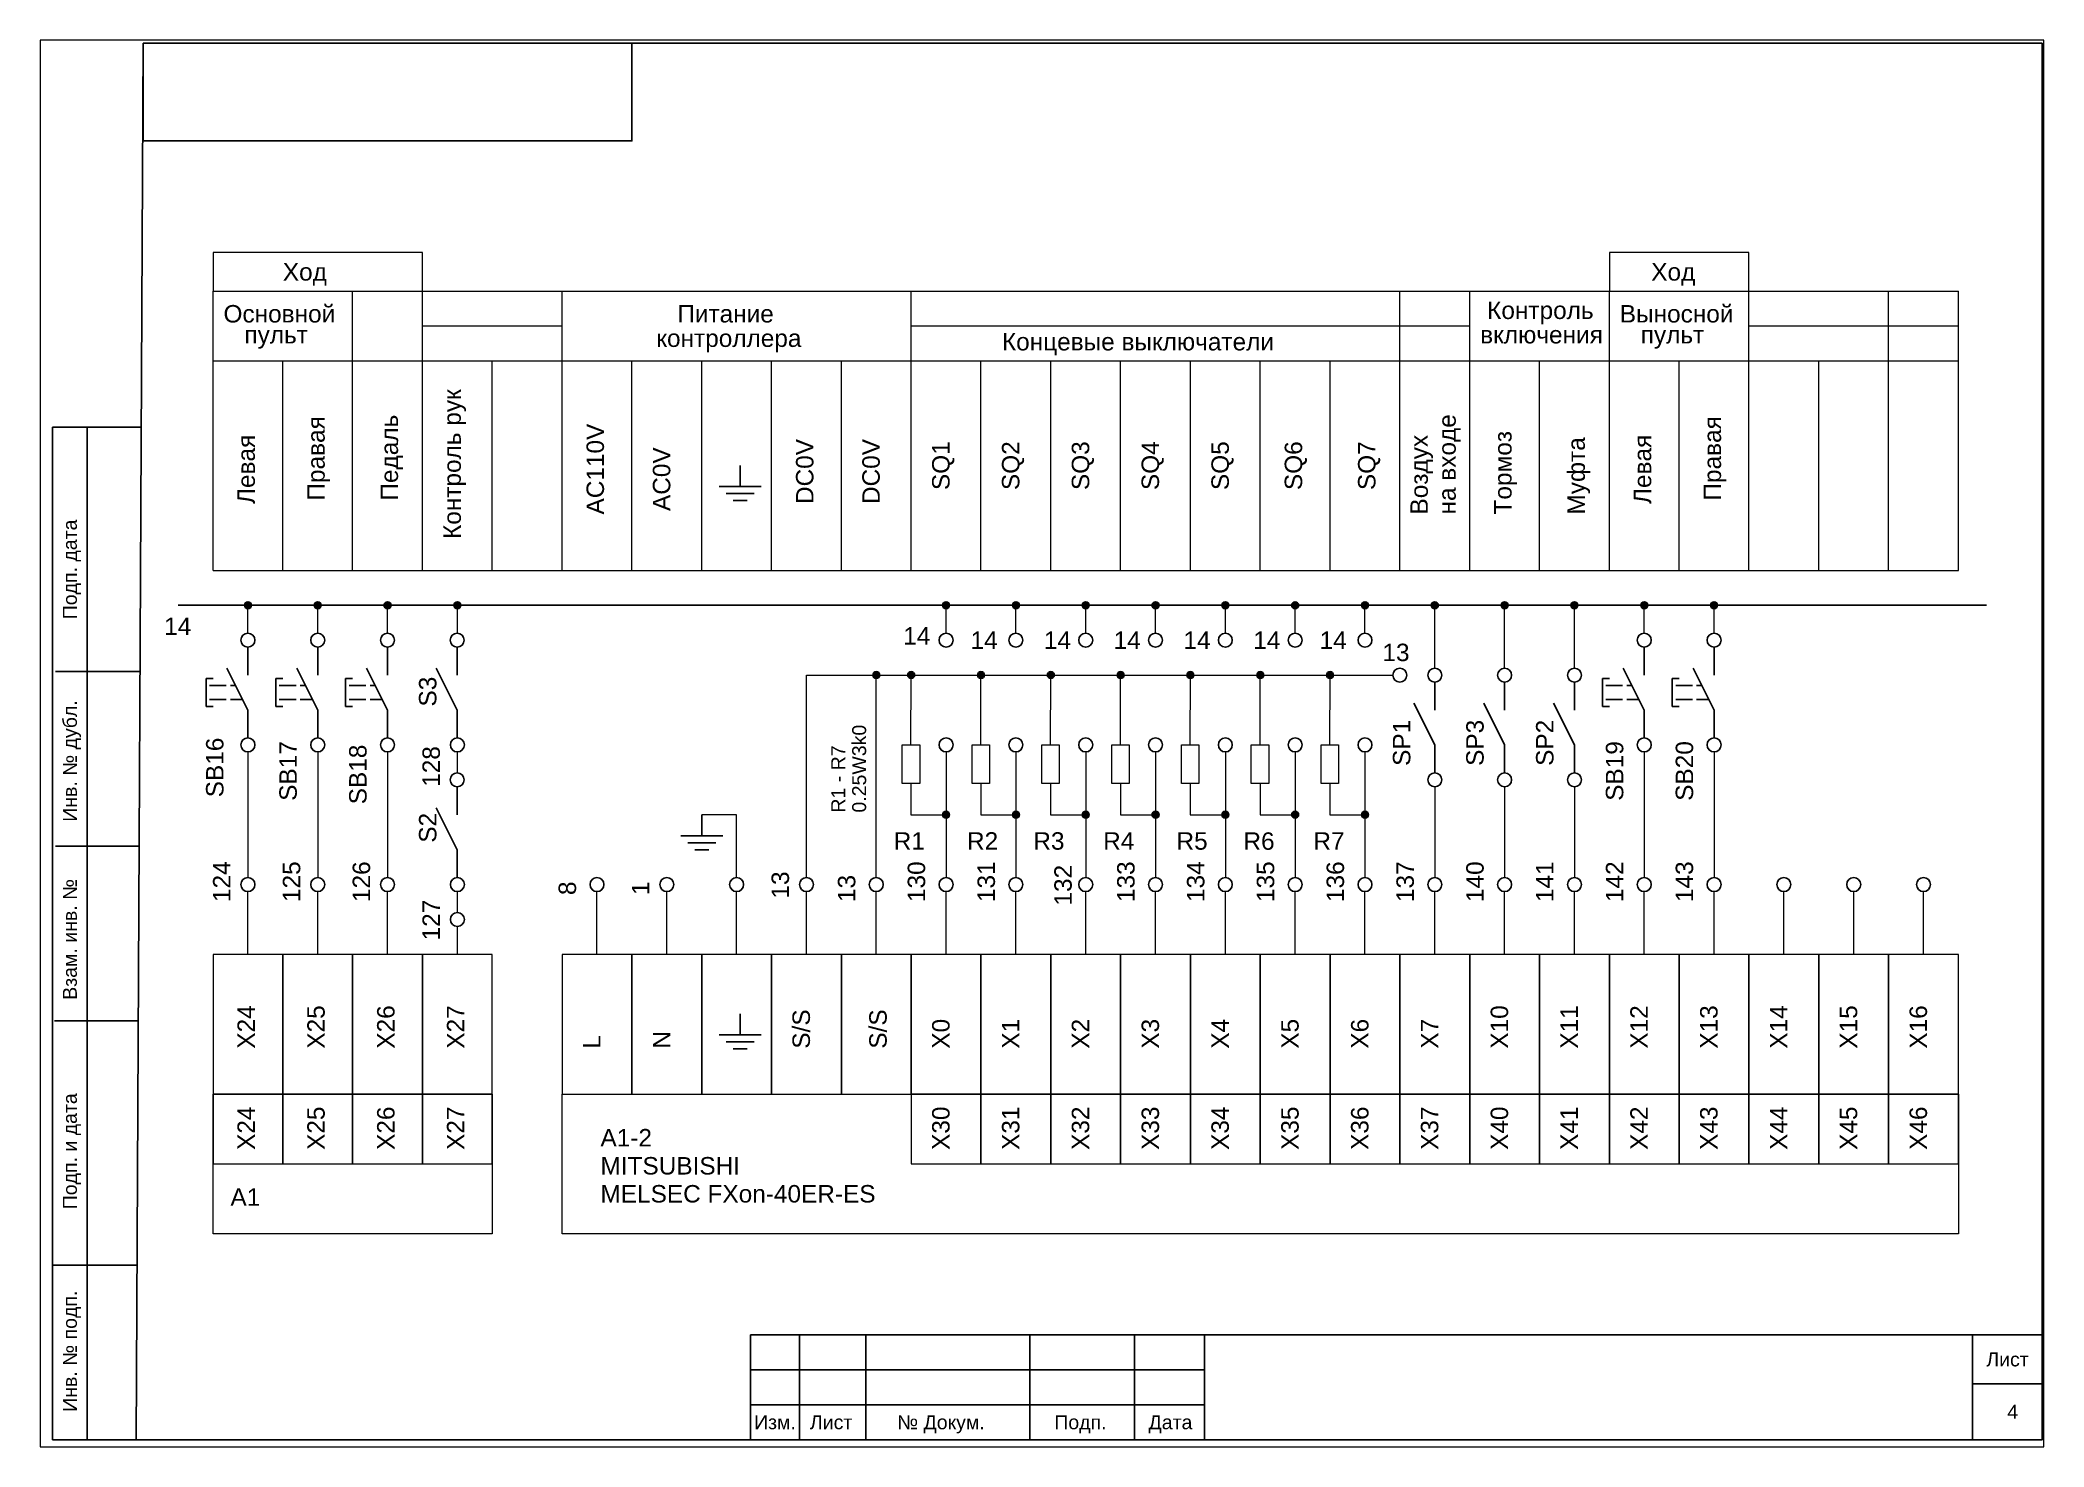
# Paper-space layout 'Лист4' of a CAD drawing. Header units: millimetres. Extents: x 0 to 287, y 0 to 201.
# The model-space entities are those that its viewports show. They can reach past a viewport. Long polylines and large blocks are cut down to what shows.
import ezdxf

# ---------------------------------------------------------------- set-up
doc = ezdxf.new("R2010")
doc.units = ezdxf.units.MM
doc.linetypes.add('ACAD_ISO02W100', pattern=[15, 12, -3])
for name, color, linetype, lineweight in [('Аппаратура', 7, 'Continuous', 20), ('Маркировка', 7, 'Continuous', 25), ('Рамки', 7, 'Continuous', 25)]:
    doc.layers.add(name, color=color, linetype=linetype, lineweight=lineweight)
doc.styles.get("Standard").update_dxf_attribs({"font": 'arial.ttf'})

msp = doc.modelspace()

# ---------------------------------------------------------------- hatches: boundary and pattern name
h = msp.add_hatch(color=256)
h.dxf.hatch_style = 1
h.paths.add_polyline_path([(2685.5, 3740, 1), (2684.5, 3740, 1)])
h = msp.add_hatch(color=256)
h.dxf.hatch_style = 1
h.paths.add_polyline_path([(2695.5, 3740, 1), (2694.5, 3740, 1)])
h = msp.add_hatch(color=256)
h.dxf.hatch_style = 1
h.paths.add_polyline_path([(2705.5, 3740, 1), (2704.5, 3740, 1)])
h = msp.add_hatch(color=256)
h.dxf.hatch_style = 1
h.paths.add_polyline_path([(2715.5, 3740, 1), (2714.5, 3740, 1)])
h = msp.add_hatch(color=256)
h.dxf.hatch_style = 1
h.paths.add_polyline_path([(2785.5, 3740, 1), (2784.5, 3740, 1)])
h = msp.add_hatch(color=256)
h.dxf.hatch_style = 1
h.paths.add_polyline_path([(2795.5, 3740, 1), (2794.5, 3740, 1)])
h = msp.add_hatch(color=256)
h.dxf.hatch_style = 1
h.paths.add_polyline_path([(2805.5, 3740, 1), (2804.5, 3740, 1)])
h = msp.add_hatch(color=256)
h.dxf.hatch_style = 1
h.paths.add_polyline_path([(2815.5, 3740, 1), (2814.5, 3740, 1)])
h = msp.add_hatch(color=256)
h.dxf.hatch_style = 1
h.paths.add_polyline_path([(2825.5, 3740, 1), (2824.5, 3740, 1)])
h = msp.add_hatch(color=256)
h.dxf.hatch_style = 1
h.paths.add_polyline_path([(2835.5, 3740, 1), (2834.5, 3740, 1)])
h = msp.add_hatch(color=256)
h.dxf.hatch_style = 1
h.paths.add_polyline_path([(2845.5, 3740, 1), (2844.5, 3740, 1)])
h = msp.add_hatch(color=256)
h.dxf.hatch_style = 1
h.paths.add_polyline_path([(2855.5, 3740, 1), (2854.5, 3740, 1)])
h = msp.add_hatch(color=256)
h.dxf.hatch_style = 1
h.paths.add_polyline_path([(2865.5, 3740, 1), (2864.5, 3740, 1)])
h = msp.add_hatch(color=256)
h.dxf.hatch_style = 1
h.paths.add_polyline_path([(2875.5, 3740, 1), (2874.5, 3740, 1)])
h = msp.add_hatch(color=256)
h.dxf.hatch_style = 1
h.paths.add_polyline_path([(2885.5, 3740, 1), (2884.5, 3740, 1)])
h = msp.add_hatch(color=256)
h.dxf.hatch_style = 1
h.paths.add_polyline_path([(2895.5, 3740, 1), (2894.5, 3740, 1)])
h = msp.add_hatch(color=256)
h.dxf.hatch_style = 1
h.paths.add_polyline_path([(2775.5, 3730, 1), (2774.5, 3730, 1)])
h = msp.add_hatch(color=256)
h.dxf.hatch_style = 1
h.paths.add_polyline_path([(2780.5, 3730, 1), (2779.5, 3730, 1)])
h = msp.add_hatch(color=256)
h.dxf.hatch_style = 1
h.paths.add_polyline_path([(2790.5, 3730, 1), (2789.5, 3730, 1)])
h = msp.add_hatch(color=256)
h.dxf.hatch_style = 1
h.paths.add_polyline_path([(2800.5, 3730, 1), (2799.5, 3730, 1)])
h = msp.add_hatch(color=256)
h.dxf.hatch_style = 1
h.paths.add_polyline_path([(2810.5, 3730, 1), (2809.5, 3730, 1)])
h = msp.add_hatch(color=256)
h.dxf.hatch_style = 1
h.paths.add_polyline_path([(2820.5, 3730, 1), (2819.5, 3730, 1)])
h = msp.add_hatch(color=256)
h.dxf.hatch_style = 1
h.paths.add_polyline_path([(2830.5, 3730, 1), (2829.5, 3730, 1)])
h = msp.add_hatch(color=256)
h.dxf.hatch_style = 1
h.paths.add_polyline_path([(2840.5, 3730, 1), (2839.5, 3730, 1)])
h = msp.add_hatch(color=256)
h.dxf.hatch_style = 1
h.paths.add_polyline_path([(2785.5, 3710, 1), (2784.5, 3710, 1)])
h = msp.add_hatch(color=256)
h.dxf.hatch_style = 1
h.paths.add_polyline_path([(2795.5, 3710, 1), (2794.5, 3710, 1)])
h = msp.add_hatch(color=256)
h.dxf.hatch_style = 1
h.paths.add_polyline_path([(2805.5, 3710, 1), (2804.5, 3710, 1)])
h = msp.add_hatch(color=256)
h.dxf.hatch_style = 1
h.paths.add_polyline_path([(2815.5, 3710, 1), (2814.5, 3710, 1)])
h = msp.add_hatch(color=256)
h.dxf.hatch_style = 1
h.paths.add_polyline_path([(2825.5, 3710, 1), (2824.5, 3710, 1)])
h = msp.add_hatch(color=256)
h.dxf.hatch_style = 1
h.paths.add_polyline_path([(2835.5, 3710, 1), (2834.5, 3710, 1)])
h = msp.add_hatch(color=256)
h.dxf.hatch_style = 1
h.paths.add_polyline_path([(2845.5, 3710, 1), (2844.5, 3710, 1)])

# ---------------------------------------------------------------- linework, layer by layer
for p, q in [((2755.5, 3760), (2755.5, 3757)), ((2752.5, 3757), (2758.5, 3757)), ((2753.5, 3756), (2757.5, 3756)), ((2754.5, 3755), (2756.5, 3755)), ((2675, 3740), (2934, 3740)), ((2685, 3734), (2685, 3730)), ((2695, 3734), (2695, 3730)), ((2705, 3734), (2705, 3730)), ((2714.98, 3734), (2714.98, 3730)), ((2885, 3734), (2885, 3730)), ((2895, 3734), (2895, 3730)), ((2680, 3729.5), (2679, 3729.5)), ((2679, 3729.5), (2679, 3725.5)), ((2685, 3725), (2682, 3731)), ((2690, 3729.5), (2689, 3729.5)), ((2689, 3729.5), (2689, 3725.5)), ((2695, 3725), (2692, 3731)), ((2700, 3729.5), (2699, 3729.5)), ((2699, 3729.5), (2699, 3725.5)), ((2705, 3725), (2702, 3731)), ((2714.98, 3725), (2711.98, 3731)), ((2855, 3729), (2855, 3725)), ((2865, 3729), (2865, 3725)), ((2875, 3729), (2875, 3725)), ((2880, 3729.5), (2879, 3729.5)), ((2879, 3729.5), (2879, 3725.5)), ((2885, 3725), (2882, 3731)), ((2890, 3729.5), (2889, 3729.5)), ((2889, 3729.5), (2889, 3725.5)), ((2895, 3725), (2892, 3731)), ((2679, 3725.5), (2680, 3725.5)), ((2689, 3725.5), (2690, 3725.5)), ((2699, 3725.5), (2700, 3725.5)), ((2855, 3720), (2852, 3726)), ((2865, 3720), (2862, 3726)), ((2875, 3720), (2872, 3726)), ((2879, 3725.5), (2880, 3725.5)), ((2889, 3725.5), (2890, 3725.5)), ((2685, 3721), (2685, 3725)), ((2695, 3721), (2695, 3725)), ((2705, 3721), (2705, 3725)), ((2714.98, 3721), (2714.98, 3725)), ((2885, 3721), (2885, 3725)), ((2895, 3721), (2895, 3725)), ((2855, 3716), (2855, 3720)), ((2865, 3716), (2865, 3720)), ((2875, 3716), (2875, 3720)), ((2714.98, 3714), (2714.98, 3710)), ((2714.98, 3705), (2711.98, 3711)), ((2750, 3710), (2750, 3707)), ((2747, 3707), (2753, 3707)), ((2748, 3706), (2752, 3706)), ((2714.98, 3701), (2714.98, 3705)), ((2749, 3705), (2751, 3705)), ((2755.5, 3681.5), (2755.5, 3678.5)), ((2752.5, 3678.5), (2758.5, 3678.5)), ((2753.5, 3677.5), (2757.5, 3677.5)), ((2754.5, 3676.5), (2756.5, 3676.5))]:
    msp.add_line(p, q)
at = {"linetype": 'ACAD_ISO02W100', "ltscale": 0.2}
for p, q in [((2679.5, 3728.5), (2683.25, 3728.5)), ((2689.5, 3728.5), (2693.25, 3728.5)), ((2699.5, 3728.5), (2703.25, 3728.5)), ((2879.5, 3728.5), (2883.25, 3728.5)), ((2889.5, 3728.5), (2893.25, 3728.5)), ((2679.5, 3726.5), (2684.25, 3726.5)), ((2689.5, 3726.5), (2694.25, 3726.5)), ((2699.5, 3726.5), (2704.25, 3726.5)), ((2879.5, 3726.5), (2884.25, 3726.5)), ((2889.5, 3726.5), (2894.25, 3726.5))]:
    msp.add_line(p, q, dxfattribs=at)
for centre, radius in [((2685, 3740), 0.5), ((2695, 3740), 0.5), ((2705, 3740), 0.5), ((2715, 3740), 0.5), ((2785, 3740), 0.5), ((2795, 3740), 0.5), ((2805, 3740), 0.5), ((2815, 3740), 0.5), ((2825, 3740), 0.5), ((2835, 3740), 0.5), ((2845, 3740), 0.5), ((2855, 3740), 0.5), ((2865, 3740), 0.5), ((2875, 3740), 0.5), ((2885, 3740), 0.5), ((2895, 3740), 0.5), ((2685, 3735), 1), ((2695, 3735), 1), ((2705, 3735), 1), ((2714.98, 3735), 1), ((2785, 3735), 1), ((2795, 3735), 1), ((2805, 3735), 1), ((2815, 3735), 1), ((2825, 3735), 1), ((2835, 3735), 1), ((2845, 3735), 1), ((2885, 3735), 1), ((2895, 3735), 1), ((2775, 3730), 0.5), ((2780, 3730), 0.5), ((2790, 3730), 0.5), ((2800, 3730), 0.5), ((2810, 3730), 0.5), ((2820, 3730), 0.5), ((2830, 3730), 0.5), ((2840, 3730), 0.5), ((2850, 3730), 1), ((2855, 3730), 1), ((2865, 3730), 1), ((2875, 3730), 1), ((2685, 3720), 1), ((2695, 3720), 1), ((2705, 3720), 1), ((2715, 3720), 1), ((2785, 3720), 1), ((2795, 3720), 1), ((2805, 3720), 1), ((2815, 3720), 1), ((2825, 3720), 1), ((2835, 3720), 1), ((2845, 3720), 1), ((2885, 3720), 1), ((2895, 3720), 1), ((2714.98, 3715), 1), ((2855, 3715), 1), ((2865, 3715), 1), ((2875, 3715), 1), ((2785, 3710), 0.5), ((2795, 3710), 0.5), ((2805, 3710), 0.5), ((2815, 3710), 0.5), ((2825, 3710), 0.5), ((2835, 3710), 0.5), ((2845, 3710), 0.5), ((2685, 3700), 1), ((2695, 3700), 1), ((2705, 3700), 1), ((2715, 3700), 1), ((2735, 3700), 1), ((2745, 3700), 1), ((2755, 3700), 1), ((2765, 3700), 1), ((2775, 3700), 1), ((2785, 3700), 1), ((2795, 3700), 1), ((2805, 3700), 1), ((2815, 3700), 1), ((2825, 3700), 1), ((2835, 3700), 1), ((2845, 3700), 1), ((2855, 3700), 1), ((2865, 3700), 1), ((2875, 3700), 1), ((2885, 3700), 1), ((2895, 3700), 1), ((2905, 3700), 1), ((2915, 3700), 1), ((2925, 3700), 1), ((2715, 3695), 1)]:
    msp.add_circle(centre, radius)
at = {"layer": 'Аппаратура'}
for p, q in [((2680, 3785), (2930, 3785)), ((2680, 3745), (2680, 3785)), ((2700, 3745), (2700, 3785)), ((2710, 3745), (2710, 3785)), ((2730, 3745), (2730, 3785)), ((2780, 3745), (2780, 3785)), ((2850, 3745), (2850, 3785)), ((2860, 3745), (2860, 3785)), ((2880, 3745), (2880, 3785)), ((2900, 3745), (2900, 3785)), ((2920, 3745), (2920, 3785)), ((2930, 3745), (2930, 3785)), ((2710, 3780), (2730, 3780)), ((2780, 3780), (2860, 3780)), ((2900, 3780), (2930, 3780)), ((2680, 3775), (2930, 3775)), ((2690, 3745), (2690, 3775)), ((2720, 3745), (2720, 3775)), ((2740, 3745), (2740, 3775)), ((2750, 3745), (2750, 3775)), ((2760, 3745), (2760, 3775)), ((2770, 3745), (2770, 3775)), ((2790, 3745), (2790, 3775)), ((2800, 3745), (2800, 3775)), ((2810, 3745), (2810, 3775)), ((2820, 3745), (2820, 3775)), ((2830, 3745), (2830, 3775)), ((2840, 3745), (2840, 3775)), ((2870, 3745), (2870, 3775)), ((2890, 3745), (2890, 3775)), ((2910, 3745), (2910, 3775)), ((2680, 3745), (2930, 3745)), ((2685, 3736), (2685, 3740)), ((2695, 3736), (2695, 3740)), ((2705, 3736), (2705, 3740)), ((2715, 3736), (2715, 3740)), ((2785, 3736), (2785, 3740)), ((2795, 3736), (2795, 3740)), ((2805, 3736), (2805, 3740)), ((2815, 3736), (2815, 3740)), ((2825, 3736), (2825, 3740)), ((2835, 3736), (2835, 3740)), ((2845, 3736), (2845, 3740)), ((2885, 3736), (2885, 3740)), ((2895, 3736), (2895, 3740)), ((2855, 3731), (2855, 3739.5)), ((2865, 3731), (2865, 3739.5)), ((2875, 3731), (2875, 3739.5)), ((2765, 3701), (2765, 3730)), ((2765, 3730), (2779, 3730)), ((2775, 3701), (2775, 3730)), ((2779, 3730), (2849, 3730)), ((2779.97, 3720), (2780, 3730)), ((2789.97, 3720), (2790, 3730)), ((2799.97, 3720), (2800, 3730)), ((2809.97, 3720), (2810, 3730)), ((2819.97, 3720), (2820, 3730)), ((2829.97, 3720), (2830, 3730)), ((2839.97, 3720), (2840, 3730)), ((2685, 3719), (2685, 3701)), ((2695, 3719), (2695, 3701)), ((2705, 3719), (2705, 3701)), ((2715, 3716), (2715, 3719)), ((2785, 3719), (2785, 3701)), ((2795, 3719), (2795, 3701)), ((2805, 3719), (2805, 3701)), ((2815, 3719), (2815, 3701)), ((2825, 3719), (2825, 3701)), ((2835, 3719), (2835, 3701)), ((2845, 3719), (2845, 3701)), ((2885, 3719), (2885, 3701)), ((2895, 3719), (2895, 3701)), ((2779.97, 3714.5), (2779.97, 3710)), ((2789.97, 3714.5), (2789.97, 3710)), ((2799.97, 3714.5), (2799.97, 3710)), ((2809.97, 3714.5), (2809.97, 3710)), ((2819.97, 3714.5), (2819.97, 3710)), ((2829.97, 3714.5), (2829.97, 3710)), ((2839.97, 3714.5), (2839.97, 3710)), ((2855, 3714), (2855, 3701)), ((2865, 3714), (2865, 3701)), ((2875, 3714), (2875, 3701)), ((2755, 3710), (2750, 3710)), ((2755, 3701), (2755, 3710)), ((2779.97, 3710), (2785, 3710)), ((2789.97, 3710), (2795, 3710)), ((2799.97, 3710), (2805, 3710)), ((2809.97, 3710), (2815, 3710)), ((2819.97, 3710), (2825, 3710)), ((2829.97, 3710), (2835, 3710)), ((2839.97, 3710), (2845, 3710)), ((2685, 3690), (2685, 3699)), ((2695, 3690), (2695, 3699)), ((2705, 3690), (2705, 3699)), ((2715, 3696), (2715, 3699)), ((2735, 3690), (2735, 3699)), ((2745, 3690), (2745, 3699)), ((2755, 3690), (2755, 3699)), ((2765, 3690), (2765, 3699)), ((2775, 3690), (2775, 3699)), ((2785, 3690), (2785, 3699)), ((2795, 3690), (2795, 3699)), ((2805, 3690), (2805, 3699)), ((2815, 3690), (2815, 3699)), ((2825, 3690), (2825, 3699)), ((2835, 3690), (2835, 3699)), ((2845, 3690), (2845, 3699)), ((2855, 3690), (2855, 3699)), ((2865, 3690), (2865, 3699)), ((2875, 3690), (2875, 3699)), ((2885, 3690), (2885, 3699)), ((2895, 3690), (2895, 3699)), ((2905, 3690), (2905, 3699)), ((2915, 3690), (2915, 3699)), ((2925, 3690), (2925, 3699)), ((2715, 3690), (2715, 3694))]:
    msp.add_line(p, q, dxfattribs=at)
for points in [[(2680, 3785), (2710, 3785), (2710, 3790.5), (2680, 3790.5)], [(2880, 3785), (2900, 3785), (2900, 3790.5), (2880, 3790.5)], [(2778.72, 3720), (2781.22, 3720), (2781.22, 3714.5), (2778.72, 3714.5)], [(2788.72, 3720), (2791.22, 3720), (2791.22, 3714.5), (2788.72, 3714.5)], [(2798.72, 3720), (2801.22, 3720), (2801.22, 3714.5), (2798.72, 3714.5)], [(2808.72, 3720), (2811.22, 3720), (2811.22, 3714.5), (2808.72, 3714.5)], [(2818.72, 3720), (2821.22, 3720), (2821.22, 3714.5), (2818.72, 3714.5)], [(2828.72, 3720), (2831.22, 3720), (2831.22, 3714.5), (2828.72, 3714.5)], [(2838.72, 3720), (2841.22, 3720), (2841.22, 3714.5), (2838.72, 3714.5)], [(2680, 3670), (2690, 3670), (2690, 3690), (2680, 3690)], [(2690, 3670), (2700, 3670), (2700, 3690), (2690, 3690)], [(2700, 3670), (2710, 3670), (2710, 3690), (2700, 3690)], [(2710, 3670), (2720, 3670), (2720, 3690), (2710, 3690)], [(2730, 3670), (2740, 3670), (2740, 3690), (2730, 3690)], [(2740, 3670), (2750, 3670), (2750, 3690), (2740, 3690)], [(2750, 3670), (2760, 3670), (2760, 3690), (2750, 3690)], [(2760, 3670), (2770, 3670), (2770, 3690), (2760, 3690)], [(2770, 3670), (2780, 3670), (2780, 3690), (2770, 3690)], [(2780, 3670), (2790, 3670), (2790, 3690), (2780, 3690)], [(2790, 3670), (2800, 3670), (2800, 3690), (2790, 3690)], [(2800, 3670), (2810, 3670), (2810, 3690), (2800, 3690)], [(2810, 3670), (2820, 3670), (2820, 3690), (2810, 3690)], [(2820, 3670), (2830, 3670), (2830, 3690), (2820, 3690)], [(2830, 3670), (2840, 3670), (2840, 3690), (2830, 3690)], [(2840, 3670), (2850, 3670), (2850, 3690), (2840, 3690)], [(2850, 3670), (2860, 3670), (2860, 3690), (2850, 3690)], [(2860, 3670), (2870, 3670), (2870, 3690), (2860, 3690)], [(2870, 3670), (2880, 3670), (2880, 3690), (2870, 3690)], [(2880, 3670), (2890, 3670), (2890, 3690), (2880, 3690)], [(2890, 3670), (2900, 3670), (2900, 3690), (2890, 3690)], [(2900, 3670), (2910, 3670), (2910, 3690), (2900, 3690)], [(2910, 3670), (2920, 3670), (2920, 3690), (2910, 3690)], [(2920, 3670), (2930, 3670), (2930, 3690), (2920, 3690)], [(2680, 3670), (2720, 3670), (2720, 3650), (2680, 3650)], [(2680, 3660), (2690, 3660), (2690, 3670), (2680, 3670)], [(2690, 3660), (2700, 3660), (2700, 3670), (2690, 3670)], [(2700, 3660), (2710, 3660), (2710, 3670), (2700, 3670)], [(2710, 3660), (2720, 3660), (2720, 3670), (2710, 3670)], [(2730, 3670), (2930, 3670), (2930, 3650), (2730, 3650)], [(2780, 3660), (2790, 3660), (2790, 3670), (2780, 3670)], [(2790, 3660), (2800, 3660), (2800, 3670), (2790, 3670)], [(2800, 3660), (2810, 3660), (2810, 3670), (2800, 3670)], [(2810, 3660), (2820, 3660), (2820, 3670), (2810, 3670)], [(2820, 3660), (2830, 3660), (2830, 3670), (2820, 3670)], [(2830, 3660), (2840, 3660), (2840, 3670), (2830, 3670)], [(2840, 3660), (2850, 3660), (2850, 3670), (2840, 3670)], [(2850, 3660), (2860, 3660), (2860, 3670), (2850, 3670)], [(2860, 3660), (2870, 3660), (2870, 3670), (2860, 3670)], [(2870, 3660), (2880, 3660), (2880, 3670), (2870, 3670)], [(2880, 3660), (2890, 3660), (2890, 3670), (2880, 3670)], [(2890, 3660), (2900, 3660), (2900, 3670), (2890, 3670)], [(2900, 3660), (2910, 3660), (2910, 3670), (2900, 3670)], [(2910, 3660), (2920, 3660), (2920, 3670), (2910, 3670)], [(2920, 3660), (2930, 3660), (2930, 3670), (2920, 3670)]]:
    msp.add_lwpolyline(points, close=True, dxfattribs=at)
at = {"layer": 'Рамки'}
for p, q in [((2669, 3620.5), (2670, 3820.5)), ((2670, 3820.5), (2942, 3820.5)), ((2942, 3820.5), (2942, 3620.5)), ((2657, 3765.5), (2669.72, 3765.5)), ((2657, 3620.5), (2657, 3765.5)), ((2662, 3620.5), (2662, 3765.5)), ((2669.42, 3730.5), (2657.42, 3730.5)), ((2669.42, 3705.5), (2657.42, 3705.5)), ((2669.3, 3680.5), (2657.3, 3680.5)), ((2669.12, 3645.5), (2657.12, 3645.5)), ((2669.12, 3645.5), (2657.12, 3645.5)), ((2669.12, 3645.5), (2657.12, 3645.5)), ((2764, 3635.5), (2764, 3620.5)), ((2773.5, 3635.5), (2773.5, 3620.5)), ((2797, 3635.5), (2797, 3620.5)), ((2812, 3635.5), (2812, 3620.5)), ((2932, 3635.5), (2932, 3620.5)), ((2757, 3630.5), (2822, 3630.5)), ((2932, 3628.5), (2942, 3628.5)), ((2757, 3625.5), (2822, 3625.5)), ((2669, 3620.5), (2657, 3620.5)), ((2942, 3620.5), (2669, 3620.5))]:
    msp.add_line(p, q, dxfattribs=at)
for points in [[(2670, 3820.5), (2740, 3820.5), (2740, 3806.5), (2670, 3806.5)], [(2757, 3620.5), (2757, 3635.5), (2942, 3635.5), (2942, 3620.5)], [(2757, 3635.5), (2822, 3635.5), (2822, 3620.5), (2757, 3620.5)]]:
    msp.add_lwpolyline(points, close=True, dxfattribs=at)

# ---------------------------------------------------------------- texts
for s, p in [('Ход', (2690, 3786.5)), ('Ход', (2886, 3786.5)), ('Основной', (2681.5, 3780.5)), ('Питание', (2746.5, 3780.5)), ('Контроль', (2862.5, 3781)), ('Выносной', (2881.5, 3780.5)), ('пульт', (2684.5, 3777.5)), ('контроллера', (2743.5, 3777)), ('Концевые выключатели', (2793, 3776.5)), ('включения', (2861.5, 3777.5)), ('пульт', (2884.5, 3777.5)), ('14', (2673, 3735.75)), ('14', (2778.86, 3734.37)), ('14', (2788.5, 3733.75)), ('14', (2799, 3733.75)), ('14', (2809, 3733.75)), ('14', (2819, 3733.75)), ('14', (2829, 3733.75)), ('14', (2838.5, 3733.75)), ('13', (2847.5, 3732)), ('R1', (2777.5, 3705)), ('R2', (2788, 3705)), ('R3', (2797.5, 3705)), ('R4', (2807.5, 3705)), ('R5', (2818, 3705)), ('R6', (2827.59, 3704.98)), ('R7', (2837.61, 3705)), ('A1-2', (2735.5, 3662.5)), ('MITSUBISHI', (2735.5, 3658.48)), ('MELSEC FXon-40ER-ES', (2735.5, 3654.47)), ('A1', (2682.5, 3654))]:
    msp.add_text(s, height=2.5).set_placement(p)
for s, p in [('Контроль рук', (2715.5, 3749.5)), ('Правая', (2696, 3755)), ('Педаль', (2706.5, 3755)), ('AC110V', (2736, 3753)), ('на входе', (2858, 3753)), ('Правая', (2896, 3755)), ('Левая', (2686, 3754.5)), ('DC0V', (2766, 3754.5)), ('DC0V', (2775.5, 3754.5)), ('SQ1', (2785.5, 3756.5)), ('SQ2', (2795.5, 3756.5)), ('SQ3', (2805.5, 3756.5)), ('SQ4', (2815.5, 3756.5)), ('SQ5', (2825.5, 3756.5)), ('SQ6', (2836, 3756.5)), ('SQ7', (2846.5, 3756.5)), ('Воздух', (2854, 3753)), ('Тормоз', (2866, 3753)), ('Муфта', (2876.5, 3753)), ('Левая', (2886, 3754.5)), ('AC0V', (2745.5, 3753.5)), ('S3', (2712, 3725.5)), ('SP1', (2851.5, 3717)), ('SP3', (2862, 3717)), ('SP2', (2872, 3717)), ('SB16', (2681.5, 3712.5)), ('SB17', (2692, 3712)), ('SB18', (2702, 3711.5)), ('SB19', (2882, 3712)), ('SB20', (2892, 3712)), ('128', (2712.5, 3714)), ('S2', (2712, 3706)), ('124', (2682.5, 3697.5)), ('125', (2692.5, 3697.5)), ('126', (2702.5, 3697.5)), ('130', (2782, 3697.5)), ('131', (2792, 3697.5)), ('132', (2803, 3697)), ('133', (2812, 3697.5)), ('134', (2822, 3697.5)), ('135', (2832, 3697.5)), ('136', (2842, 3697.5)), ('137', (2852, 3697.5)), ('140', (2862, 3697.5)), ('141', (2872, 3697.5)), ('142', (2882, 3697.5)), ('143', (2892, 3697.5)), ('8', (2732, 3698.5)), ('1', (2742.5, 3698.5)), ('13', (2762.5, 3698)), ('13', (2772, 3697.5)), ('127', (2712.5, 3692)), ('X24', (2686, 3676.5)), ('X25', (2696, 3676.5)), ('X26', (2706, 3676.5)), ('X27', (2716, 3676.5)), ('X10', (2865.5, 3676.5)), ('X11', (2875.5, 3676.5)), ('X12', (2885.5, 3676.5)), ('X13', (2895.5, 3676.5)), ('X14', (2905.5, 3676.5)), ('X15', (2915.5, 3676.5)), ('X16', (2925.5, 3676.5)), ('S/S', (2765.5, 3676.5)), ('S/S', (2776.5, 3676.5)), ('X0', (2785.5, 3676.5)), ('X1', (2795.5, 3676.5)), ('X2', (2805.5, 3676.5)), ('X3', (2815.5, 3676.5)), ('X4', (2825.5, 3676.5)), ('X5', (2835.5, 3676.5)), ('X6', (2845.5, 3676.5)), ('X7', (2855.5, 3676.5)), ('L', (2735.5, 3676.5)), ('N', (2745.5, 3676.5)), ('X24', (2686, 3662)), ('X25', (2696, 3662)), ('X26', (2706, 3662)), ('X30', (2785.5, 3662)), ('X31', (2795.5, 3662)), ('X33', (2815.5, 3662)), ('X34', (2825.5, 3662)), ('X35', (2835.5, 3662)), ('X36', (2845.5, 3662)), ('X40', (2865.5, 3662)), ('X41', (2875.5, 3662)), ('X43', (2895.5, 3662)), ('X44', (2905.5, 3662)), ('X45', (2915.5, 3662)), ('X46', (2925.5, 3662)), ('X27', (2716, 3662)), ('X32', (2805.5, 3662)), ('X37', (2855.5, 3662)), ('X42', (2885.5, 3662))]:
    msp.add_text(s, height=2.5, rotation=90).set_placement(p)
at = {"layer": 'Маркировка'}
for s, p in [('0.25W3k0', (2773.55, 3710.31)), ('0.25W3k0', (2773.55, 3710.31)), ('R1 - R7', (2770.55, 3710.31))]:
    msp.add_text(s, height=2, rotation=90, dxfattribs=at).set_placement(p)
at = {"layer": 'Рамки'}
for s, p in [('Подп. дата', (2660.5, 3738)), ('Инв. № дубл.', (2660.5, 3709)), ('Взам. инв. №', (2660.5, 3683.5)), ('Подп. и дата', (2660.5, 3653.5)), ('Инв. № подп.', (2660.5, 3624.5))]:
    msp.add_text(s, height=2, rotation=90, dxfattribs=at).set_placement(p)
for s, p in [('Лист', (2934, 3631)), ('4', (2937, 3623.5)), ('Изм.', (2757.5, 3622)), ('Лист', (2765.5, 3622)), ('№ Докум.', (2778, 3622)), ('Подп.', (2800.5, 3622)), ('Дата', (2814, 3622))]:
    msp.add_text(s, height=2, dxfattribs=at).set_placement(p)

psp = doc.layouts.new('Лист4')

# ---------------------------------------------------------------- viewports
at = {"layer": 'Аппаратура'}
psp.add_viewport(center=(143.64, 100.72), size=(287.01, 201.4781), view_center_point=(2798.74, 3720.21), view_height=201.4781, dxfattribs=at)

doc.saveas('drawing.dxf')
